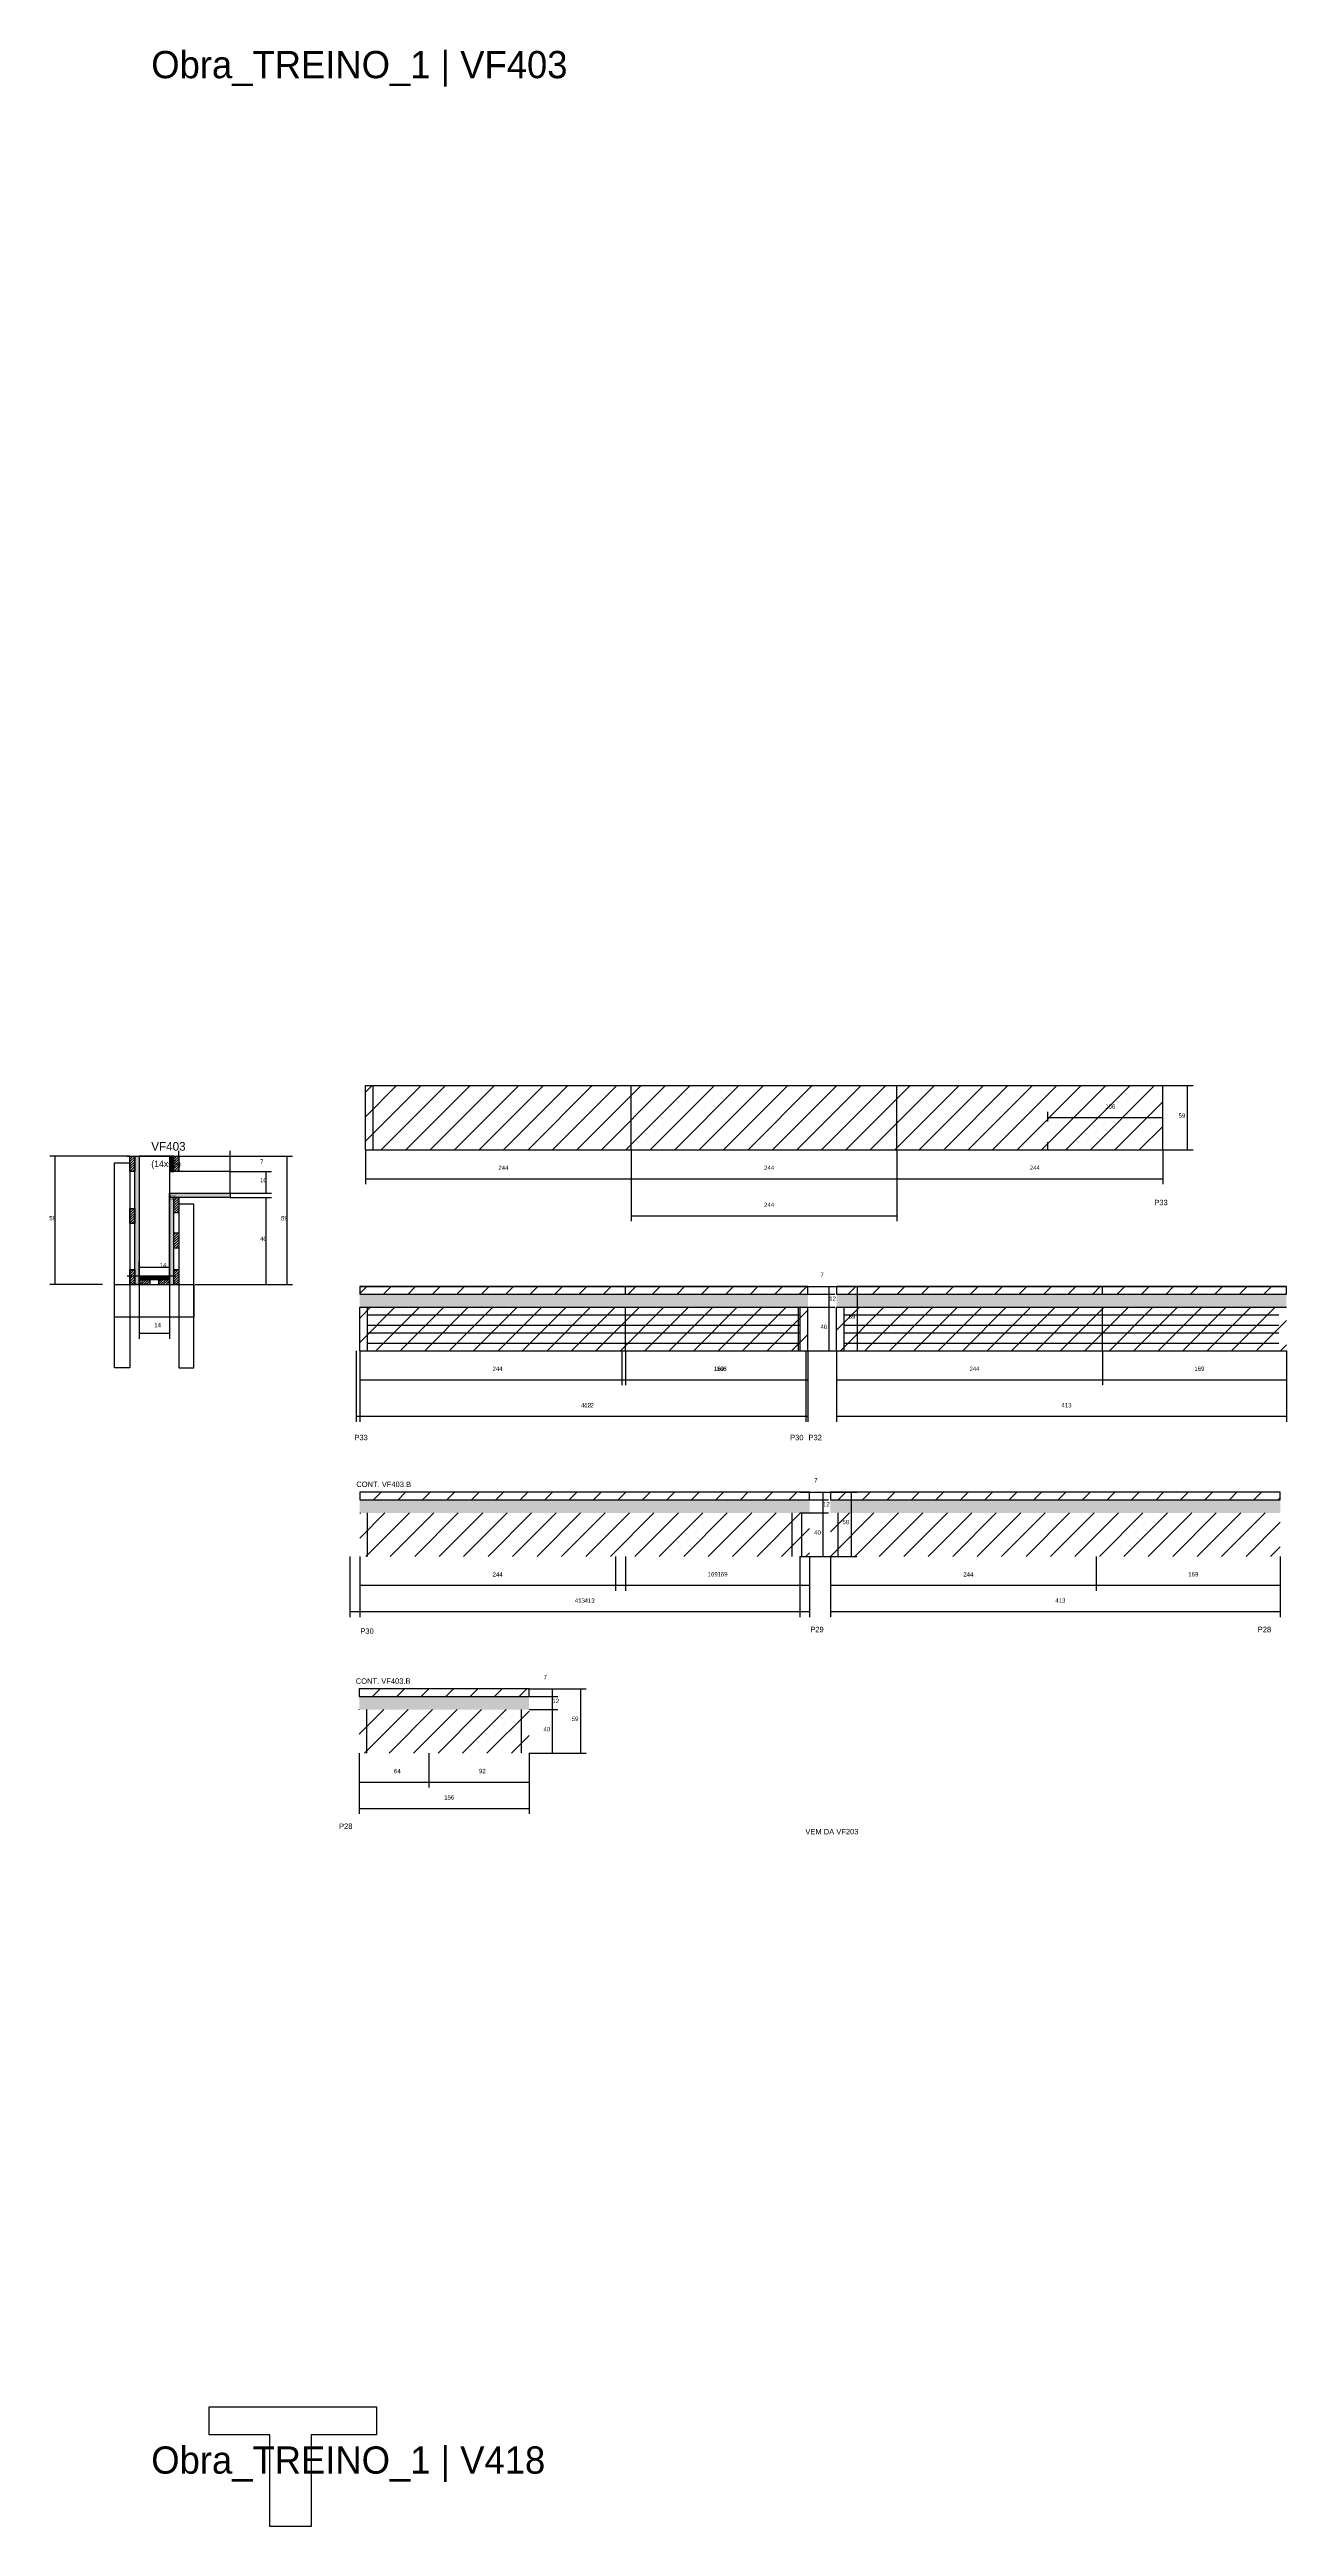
# Model space of a CAD drawing. Header units: metres. Extents: x -2848 to 22762, y -49062 to 1016.
# Drawn here: x 11107 to 12242, y -7858 to -5584 of the extents above; entities that cross this region are included whole.
import ezdxf

# ---------------------------------------------------------------- set-up
doc = ezdxf.new("R2010")
doc.units = ezdxf.units.M
for name, color, linetype in [('CONCRETO', 251, 'Continuous'), ('COTA', 4, 'Continuous'), ('Cota Seção (2x)', 4, 'Continuous'), ('Hachura', 253, 'Continuous'), ('LABEL_ID', 3, 'Continuous'), ('Madeira', 126, 'Continuous'), ('NOMENCLATURA', 7, 'Continuous'), ('Painéis', 200, 'Continuous'), ('REAPROVEITAMENTO', 251, 'Continuous'), ('SARR_2.2x7', 40, 'Continuous'), ('SARR_3.5x7', 81, 'Continuous'), ('Texto Seção', 7, 'Continuous')]:
    doc.layers.add(name, color=color, linetype=linetype)

msp = doc.modelspace()

# ---------------------------------------------------------------- hatches: boundary and pattern name
at = {"layer": 'COTA'}
h = msp.add_hatch(dxfattribs=at)
h.set_pattern_fill('AR-CONC', scale=0.03)
h.paths.add_polyline_path([(11802.9, -6726.8), (11391.4, -6726.8), (11391.4, -6726.8), (11391.4, -6738.8), (11391.4, -6738.8), (11802.9, -6738.8), (11802.9, -6738.8), (11802.9, -6726.8)])
h = msp.add_hatch(dxfattribs=at)
h.set_pattern_fill('AR-CONC', scale=0.03)
h.paths.add_polyline_path([(12242.3, -6726.8), (11829.3, -6726.8), (11829.3, -6726.8), (11829.3, -6738.8), (11829.3, -6738.8), (12242.3, -6738.8), (12242.3, -6738.8), (12242.3, -6726.8)])
h = msp.add_hatch(dxfattribs=at)
h.set_pattern_fill('AR-CONC', scale=0.03)
h.paths.add_polyline_path([(11804.4, -6927.6), (11804.4, -6915.6), (11804.4, -6915.6), (11391.4, -6915.6), (11391.4, -6915.6), (11391.4, -6927.6), (11391.4, -6927.6), (11804.4, -6927.6)])
h = msp.add_hatch(dxfattribs=at)
h.set_pattern_fill('AR-CONC', scale=0.03)
h.paths.add_polyline_path([(12236.6, -6927.6), (12236.6, -6915.6), (12236.6, -6915.6), (11823.6, -6915.6), (11823.6, -6915.6), (11823.6, -6927.6), (11823.6, -6927.6), (12236.6, -6927.6)])
h = msp.add_hatch(dxfattribs=at)
h.set_pattern_fill('AR-CONC', scale=0.03)
h.paths.add_polyline_path([(11546.9, -7108.3), (11546.9, -7096.3), (11546.9, -7096.3), (11390.9, -7096.3), (11390.9, -7096.3), (11390.9, -7108.3), (11390.9, -7108.3), (11546.9, -7108.3)])
at = {"layer": 'Hachura'}
h = msp.add_hatch(dxfattribs=at)
h.set_pattern_fill('ANSI31', scale=0.5)
h.paths.add_polyline_path([(11184.8, -6614), (11180.4, -6614), (11180.4, -6614), (11180.4, -6600), (11180.4, -6600), (11184.8, -6600), (11184.8, -6600), (11184.8, -6614)])
h = msp.add_hatch(color=8, dxfattribs=at)
h.dxf.hatch_style = 1
h.paths.add_polyline_path([(11184.8, -6600), (11188.8, -6600), (11188.8, -6600), (11188.8, -6718), (11188.8, -6718), (11184.8, -6718), (11184.8, -6718), (11184.8, -6600)])
h = msp.add_hatch(color=8, dxfattribs=at)
h.dxf.hatch_style = 1
h.paths.add_polyline_path([(11220.8, -6600), (11217.2, -6600), (11217.2, -6600), (11217.2, -6614), (11217.2, -6614), (11220.8, -6614), (11220.8, -6614), (11220.8, -6600)])
h = msp.add_hatch(dxfattribs=at)
h.set_pattern_fill('ANSI31', scale=0.5)
h.paths.add_polyline_path([(11225.2, -6614), (11220.8, -6614), (11220.8, -6614), (11220.8, -6600), (11220.8, -6600), (11225.2, -6600), (11225.2, -6600), (11225.2, -6614)])
h = msp.add_hatch(color=8, dxfattribs=at)
h.dxf.hatch_style = 1
h.paths.add_polyline_path([(11216.8, -6638), (11216.8, -6634), (11216.8, -6634), (11272.4, -6634), (11272.4, -6634), (11272.4, -6638), (11272.4, -6638), (11216.8, -6638)])
h = msp.add_hatch(color=8, dxfattribs=at)
h.dxf.hatch_style = 1
h.paths.add_polyline_path([(11216.8, -6638), (11220.8, -6638), (11220.8, -6638), (11220.8, -6718), (11220.8, -6718), (11216.8, -6718), (11216.8, -6718), (11216.8, -6638)])
h = msp.add_hatch(dxfattribs=at)
h.set_pattern_fill('ANSI31', scale=0.5)
h.paths.add_polyline_path([(11225.2, -6652), (11220.8, -6652), (11220.8, -6652), (11220.8, -6638), (11220.8, -6638), (11225.2, -6638), (11225.2, -6638), (11225.2, -6652)])
h = msp.add_hatch(dxfattribs=at)
h.set_pattern_fill('ANSI31', scale=0.5)
h.paths.add_polyline_path([(11184.8, -6662), (11180.4, -6662), (11180.4, -6662), (11180.4, -6648), (11180.4, -6648), (11184.8, -6648), (11184.8, -6648), (11184.8, -6662)])
h = msp.add_hatch(dxfattribs=at)
h.set_pattern_fill('ANSI31', scale=0.5)
h.paths.add_polyline_path([(11225.2, -6684.5), (11220.8, -6684.5), (11220.8, -6684.5), (11220.8, -6670.5), (11220.8, -6670.5), (11225.2, -6670.5), (11225.2, -6670.5), (11225.2, -6684.5)])
h = msp.add_hatch(dxfattribs=at)
h.set_pattern_fill('ANSI31', scale=0.5)
h.paths.add_polyline_path([(11184.8, -6718), (11180.4, -6718), (11180.4, -6718), (11180.4, -6704), (11180.4, -6704), (11184.8, -6704), (11184.8, -6704), (11184.8, -6718)])
h = msp.add_hatch(color=8, dxfattribs=at)
h.dxf.hatch_style = 1
h.paths.add_polyline_path([(11188.8, -6713.6), (11188.8, -6710), (11188.8, -6710), (11216.8, -6710), (11216.8, -6710), (11216.8, -6713.6), (11216.8, -6713.6), (11188.8, -6713.6)])
h = msp.add_hatch(dxfattribs=at)
h.set_pattern_fill('ANSI31', scale=0.5)
h.paths.add_polyline_path([(11225.2, -6718), (11220.8, -6718), (11220.8, -6718), (11220.8, -6704), (11220.8, -6704), (11225.2, -6704), (11225.2, -6704), (11225.2, -6718)])
h = msp.add_hatch(dxfattribs=at)
h.set_pattern_fill('ANSI31', scale=0.5)
h.paths.add_polyline_path([(11188.8, -6718), (11188.8, -6713.6), (11188.8, -6713.6), (11198.8, -6713.6), (11198.8, -6713.6), (11198.8, -6718), (11198.8, -6718), (11188.8, -6718)])
h = msp.add_hatch(dxfattribs=at)
h.set_pattern_fill('ANSI31', scale=0.5)
h.paths.add_polyline_path([(11216.8, -6718), (11216.8, -6713.6), (11216.8, -6713.6), (11206.8, -6713.6), (11206.8, -6713.6), (11206.8, -6718), (11206.8, -6718), (11216.8, -6718)])
at = {"layer": 'REAPROVEITAMENTO'}
h = msp.add_hatch(dxfattribs=at)
h.set_pattern_fill('ANSI31', scale=5)
h.paths.add_polyline_path([(12128.7, -6594.2), (12128.7, -6535.2), (12128.7, -6535.2), (11396.7, -6535.2), (11396.7, -6535.2), (11396.7, -6594.2), (11396.7, -6594.2), (12128.7, -6594.2)])
h = msp.add_hatch(dxfattribs=at)
h.set_pattern_fill('ANSI31', scale=5)
h.paths.add_polyline_path([(11802.9, -6726.8), (11802.9, -6719.8), (11802.9, -6719.8), (11391.4, -6719.8), (11391.4, -6719.8), (11391.4, -6726.8), (11391.4, -6726.8), (11802.9, -6726.8)])
h = msp.add_hatch(dxfattribs=at)
h.set_pattern_fill('ANSI31', scale=5)
h.paths.add_polyline_path([(12242.3, -6726.8), (12242.3, -6719.8), (12242.3, -6719.8), (11829.3, -6719.8), (11829.3, -6719.8), (11829.3, -6726.8), (11829.3, -6726.8), (12242.3, -6726.8)])
h = msp.add_hatch(dxfattribs=at)
h.set_pattern_fill('ANSI31', scale=5)
h.paths.add_polyline_path([(11802.9, -6778.8), (11802.9, -6738.8), (11802.9, -6738.8), (11391.4, -6738.8), (11391.4, -6738.8), (11391.4, -6778.8), (11391.4, -6778.8), (11802.9, -6778.8)])
h = msp.add_hatch(dxfattribs=at)
h.set_pattern_fill('ANSI31', scale=5)
h.paths.add_polyline_path([(12242.3, -6778.8), (12242.3, -6738.8), (12242.3, -6738.8), (11829.3, -6738.8), (11829.3, -6738.8), (11829.3, -6778.8), (11829.3, -6778.8), (12242.3, -6778.8)])
h = msp.add_hatch(dxfattribs=at)
h.set_pattern_fill('ANSI31', scale=5)
h.paths.add_polyline_path([(11804.4, -6915.6), (11804.4, -6908.6), (11804.4, -6908.6), (11391.4, -6908.6), (11391.4, -6908.6), (11391.4, -6915.6), (11391.4, -6915.6), (11804.4, -6915.6)])
h = msp.add_hatch(dxfattribs=at)
h.set_pattern_fill('ANSI31', scale=5)
h.paths.add_polyline_path([(12236.6, -6915.6), (12236.6, -6908.6), (12236.6, -6908.6), (11823.6, -6908.6), (11823.6, -6908.6), (11823.6, -6915.6), (11823.6, -6915.6), (12236.6, -6915.6)])
h = msp.add_hatch(dxfattribs=at)
h.set_pattern_fill('ANSI31', scale=5)
h.paths.add_polyline_path([(11804.4, -6967.6), (11804.4, -6927.6), (11804.4, -6927.6), (11391.4, -6927.6), (11391.4, -6927.6), (11391.4, -6967.6), (11391.4, -6967.6), (11804.4, -6967.6)])
h = msp.add_hatch(dxfattribs=at)
h.set_pattern_fill('ANSI31', scale=5)
h.paths.add_polyline_path([(12236.6, -6967.6), (12236.6, -6927.6), (12236.6, -6927.6), (11823.6, -6927.6), (11823.6, -6927.6), (11823.6, -6967.6), (11823.6, -6967.6), (12236.6, -6967.6)])
h = msp.add_hatch(dxfattribs=at)
h.set_pattern_fill('ANSI31', scale=5)
h.paths.add_polyline_path([(11546.9, -7096.3), (11546.9, -7089.3), (11546.9, -7089.3), (11390.9, -7089.3), (11390.9, -7089.3), (11390.9, -7096.3), (11390.9, -7096.3), (11546.9, -7096.3)])
h = msp.add_hatch(dxfattribs=at)
h.set_pattern_fill('ANSI31', scale=5)
h.paths.add_polyline_path([(11546.9, -7148.3), (11546.9, -7108.3), (11546.9, -7108.3), (11390.9, -7108.3), (11390.9, -7108.3), (11390.9, -7148.3), (11390.9, -7148.3), (11546.9, -7148.3)])

# ---------------------------------------------------------------- linework, layer by layer
at = {"layer": 'CONCRETO'}
for points in [[(11272.4, -6634), (11272.4, -6614), (11217.2, -6614), (11217.2, -6600), (11188.8, -6600), (11188.8, -6710), (11216.8, -6710), (11216.8, -6634)], [(11253.2, -7774.5), (11253.2, -7748.5), (11406.8, -7748.5), (11406.8, -7774.5), (11346.8, -7774.5), (11346.8, -7858.5), (11308.8, -7858.5), (11308.8, -7774.5)]]:
    msp.add_lwpolyline(points, close=True, dxfattribs=at)
at = {"layer": 'COTA'}
for p, q in [((12128.7, -6535.2), (12156.5, -6535.2)), ((12151.5, -6594.2), (12151.5, -6535.2)), ((12023.2, -6564.7), (12023.2, -6559.4)), ((12023.2, -6564.4), (12128.7, -6564.4)), ((12128.7, -6564.7), (12128.7, -6559.4)), ((11225.2, -6600), (11225.2, -6595)), ((11272.4, -6614), (11272.4, -6595)), ((11396.7, -6594.2), (11396.7, -6625.7)), ((11640.7, -6594.2), (11640.7, -6625.7)), ((11640.7, -6594.2), (11640.7, -6625.7)), ((11640.7, -6594.2), (11640.7, -6659.8)), ((11884.7, -6594.2), (11884.7, -6625.7)), ((11884.7, -6594.2), (11884.7, -6659.8)), ((11884.7, -6594.2), (11884.7, -6625.7)), ((12128.7, -6594.2), (12156.5, -6594.2)), ((12128.7, -6594.2), (12128.7, -6625.7)), ((11180.4, -6600), (11106.9, -6600)), ((11111.9, -6718), (11111.9, -6600)), ((11225.2, -6600), (11329.7, -6600)), ((11225.2, -6600), (11272.4, -6600)), ((11272.4, -6614), (11310.4, -6614)), ((11305.4, -6634), (11305.4, -6614)), ((11324.7, -6718), (11324.7, -6600)), ((11272.4, -6634), (11310.4, -6634)), ((11272.4, -6638), (11310.4, -6638)), ((11305.4, -6718), (11305.4, -6638)), ((11396.7, -6620.7), (11640.7, -6620.7)), ((11640.7, -6620.7), (11884.7, -6620.7)), ((11884.7, -6620.7), (12128.7, -6620.7)), ((11640.7, -6654.8), (11884.7, -6654.8)), ((11155.2, -6718), (11106.9, -6718)), ((11188.8, -6718), (11188.8, -6767.7)), ((11216.8, -6718), (11216.8, -6767.7)), ((11240.4, -6718), (11329.7, -6718)), ((11240.4, -6718), (11310.4, -6718)), ((11801.1, -6719.8), (11827.5, -6719.8)), ((11801.1, -6719.8), (11853.5, -6719.8)), ((11801.1, -6726.8), (11827.5, -6726.8)), ((11801.1, -6726.8), (11827.5, -6726.8)), ((11822.5, -6726.8), (11822.5, -6719.8)), ((11822.5, -6738.8), (11822.5, -6726.8)), ((11848.5, -6778.8), (11848.5, -6719.8)), ((11801.1, -6738.8), (11827.5, -6738.8)), ((11801.1, -6738.8), (11827.5, -6738.8)), ((11822.5, -6778.8), (11822.5, -6738.8)), ((11188.8, -6762.7), (11216.8, -6762.7)), ((11388.1, -6778.8), (11388.1, -6843.9)), ((11391.4, -6778.8), (11391.4, -6810.4)), ((11391.4, -6778.8), (11391.4, -6843.9)), ((11632.1, -6778.8), (11632.1, -6810.4)), ((11635.4, -6778.8), (11635.4, -6810.4)), ((11635.4, -6778.8), (11635.4, -6810.4)), ((11801.1, -6778.8), (11827.5, -6778.8)), ((11801.1, -6778.8), (11853.5, -6778.8)), ((11801.1, -6778.8), (11801.1, -6810.4)), ((11801.1, -6778.8), (11801.1, -6843.9)), ((11802.9, -6778.8), (11802.9, -6810.4)), ((11802.9, -6778.8), (11802.9, -6843.9)), ((11829.3, -6778.8), (11829.3, -6810.4)), ((11829.3, -6778.8), (11829.3, -6843.9)), ((12073.3, -6778.8), (12073.3, -6810.4)), ((12073.3, -6778.8), (12073.3, -6810.4)), ((12242.3, -6778.8), (12242.3, -6810.4)), ((12242.3, -6778.8), (12242.3, -6843.9)), ((11391.4, -6805.4), (11635.4, -6805.4)), ((11632.1, -6805.4), (11801.1, -6805.4)), ((11635.4, -6805.4), (11802.9, -6805.4)), ((11829.3, -6805.4), (12073.3, -6805.4)), ((12073.3, -6805.4), (12242.3, -6805.4)), ((11388.1, -6838.9), (11801.1, -6838.9)), ((11391.4, -6838.9), (11802.9, -6838.9)), ((11829.3, -6838.9), (12242.3, -6838.9)), ((11795.4, -6908.6), (11821.8, -6908.6)), ((11795.4, -6908.6), (11847.8, -6908.6)), ((11816.8, -6915.6), (11816.8, -6908.6)), ((11842.8, -6967.6), (11842.8, -6908.6)), ((11795.4, -6915.6), (11821.8, -6915.6)), ((11795.4, -6915.6), (11821.8, -6915.6)), ((11795.4, -6927.6), (11821.8, -6927.6)), ((11795.4, -6927.6), (11821.8, -6927.6)), ((11816.8, -6927.6), (11816.8, -6915.6)), ((11816.8, -6967.6), (11816.8, -6927.6)), ((11382.4, -6967.6), (11382.4, -7023.3)), ((11391.4, -6967.6), (11391.4, -6999.1)), ((11391.4, -6967.6), (11391.4, -7023.3)), ((11626.4, -6967.6), (11626.4, -6999.1)), ((11635.4, -6967.6), (11635.4, -6999.1)), ((11635.4, -6967.6), (11635.4, -6999.1)), ((11795.4, -6967.6), (11795.4, -6999.1)), ((11795.4, -6967.6), (11795.4, -7023.3)), ((11795.4, -6967.6), (11821.8, -6967.6)), ((11795.4, -6967.6), (11847.8, -6967.6)), ((11804.4, -6967.6), (11804.4, -6999.1)), ((11804.4, -6967.6), (11804.4, -7023.3)), ((11823.6, -6967.6), (11823.6, -6999.1)), ((11823.6, -6967.6), (11823.6, -7023.3)), ((12067.6, -6967.6), (12067.6, -6999.1)), ((12067.6, -6967.6), (12067.6, -6999.1)), ((12236.6, -6967.6), (12236.6, -6999.1)), ((12236.6, -6967.6), (12236.6, -7023.3)), ((11391.4, -6994.1), (11635.4, -6994.1)), ((11626.4, -6994.1), (11795.4, -6994.1)), ((11635.4, -6994.1), (11804.4, -6994.1)), ((11823.6, -6994.1), (12067.6, -6994.1)), ((12067.6, -6994.1), (12236.6, -6994.1)), ((11382.4, -7018.3), (11795.4, -7018.3)), ((11391.4, -7018.3), (11804.4, -7018.3)), ((11823.6, -7018.3), (12236.6, -7018.3)), ((11546.9, -7089.3), (11573.3, -7089.3)), ((11546.9, -7089.3), (11599.3, -7089.3)), ((11546.9, -7096.3), (11573.3, -7096.3)), ((11546.9, -7096.3), (11573.3, -7096.3)), ((11568.3, -7096.3), (11568.3, -7089.3)), ((11568.3, -7108.3), (11568.3, -7096.3)), ((11594.3, -7148.3), (11594.3, -7089.3)), ((11546.9, -7108.3), (11573.3, -7108.3)), ((11546.9, -7108.3), (11573.3, -7108.3)), ((11568.3, -7148.3), (11568.3, -7108.3)), ((11390.9, -7148.3), (11390.9, -7179.8)), ((11390.9, -7148.3), (11390.9, -7204)), ((11454.9, -7148.3), (11454.9, -7179.8)), ((11454.9, -7148.3), (11454.9, -7179.8)), ((11546.9, -7148.3), (11546.9, -7179.8)), ((11546.9, -7148.3), (11546.9, -7204)), ((11546.9, -7148.3), (11573.3, -7148.3)), ((11546.9, -7148.3), (11599.3, -7148.3)), ((11390.9, -7174.8), (11454.9, -7174.8)), ((11454.9, -7174.8), (11546.9, -7174.8)), ((11390.9, -7199), (11546.9, -7199))]:
    msp.add_line(p, q, dxfattribs=at)
at = {"layer": 'Cota Seção (2x)'}
for p, q in [((11177.8, -6600), (11222.2, -6600)), ((11217.2, -6710), (11217.2, -6600)), ((11177.8, -6710), (11222.2, -6710)), ((11188.8, -6718), (11188.8, -6697)), ((11188.8, -6702), (11216.8, -6702)), ((11216.8, -6718), (11216.8, -6697))]:
    msp.add_line(p, q, dxfattribs=at)
at = {"layer": 'Madeira'}
for points in [[(11184.8, -6614), (11180.4, -6614), (11180.4, -6600), (11184.8, -6600)], [(11225.2, -6614), (11220.8, -6614), (11220.8, -6600), (11225.2, -6600)], [(11225.2, -6652), (11220.8, -6652), (11220.8, -6638), (11225.2, -6638)], [(11184.8, -6662), (11180.4, -6662), (11180.4, -6648), (11184.8, -6648)], [(11225.2, -6684.5), (11220.8, -6684.5), (11220.8, -6670.5), (11225.2, -6670.5)], [(11184.8, -6718), (11180.4, -6718), (11180.4, -6704), (11184.8, -6704)], [(11225.2, -6718), (11220.8, -6718), (11220.8, -6704), (11225.2, -6704)], [(11188.8, -6718), (11188.8, -6713.6), (11198.8, -6713.6), (11198.8, -6718)], [(11216.8, -6718), (11216.8, -6713.6), (11206.8, -6713.6), (11206.8, -6718)]]:
    msp.add_lwpolyline(points, close=True, dxfattribs=at)
at = {"layer": 'Painéis'}
for p, q in [((11396.7, -6535.2), (12128.7, -6535.2)), ((11396.7, -6594.2), (11396.7, -6535.2)), ((11640.7, -6594.2), (11640.7, -6535.2)), ((11884.7, -6594.2), (11884.7, -6535.2)), ((12128.7, -6594.2), (12128.7, -6535.2)), ((11396.7, -6594.2), (12128.7, -6594.2)), ((11216.8, -6634), (11272.4, -6634)), ((11188.8, -6710), (11216.8, -6710)), ((11391.4, -6719.8), (11802.9, -6719.8)), ((11391.4, -6726.8), (11802.9, -6726.8)), ((11635.4, -6726.8), (11635.4, -6719.8)), ((11802.9, -6726.8), (11802.9, -6719.8)), ((11829.3, -6719.8), (12242.3, -6719.8)), ((11829.3, -6726.8), (12242.3, -6726.8)), ((12073.3, -6726.8), (12073.3, -6719.8)), ((11391.4, -6738.8), (11802.9, -6738.8)), ((11391.4, -6778.8), (11391.4, -6738.8)), ((11635.4, -6778.8), (11635.4, -6738.8)), ((11802.9, -6778.8), (11802.9, -6738.8)), ((11829.3, -6738.8), (12242.3, -6738.8)), ((11829.3, -6778.8), (11829.3, -6738.8)), ((12073.3, -6778.8), (12073.3, -6738.8)), ((11391.4, -6778.8), (11802.9, -6778.8)), ((11829.3, -6778.8), (12242.3, -6778.8))]:
    msp.add_line(p, q, dxfattribs=at)
for points in [[(11184.8, -6600), (11188.8, -6600), (11188.8, -6718), (11184.8, -6718)], [(11220.8, -6600), (11217.2, -6600), (11217.2, -6614), (11220.8, -6614)], [(11216.8, -6638), (11216.8, -6634), (11272.4, -6634), (11272.4, -6638)], [(11220.8, -6638), (11216.8, -6638), (11216.8, -6718), (11220.8, -6718)], [(11188.8, -6713.6), (11188.8, -6710), (11216.8, -6710), (11216.8, -6713.6)], [(11391.4, -6726.8), (11802.9, -6726.8), (11802.9, -6719.8), (11391.4, -6719.8)], [(11829.3, -6726.8), (12242.3, -6726.8), (12242.3, -6719.8), (11829.3, -6719.8)], [(11391.4, -6915.6), (11804.4, -6915.6), (11804.4, -6908.6), (11391.4, -6908.6)], [(11823.6, -6915.6), (12236.6, -6915.6), (12236.6, -6908.6), (11823.6, -6908.6)], [(11390.9, -7096.3), (11546.9, -7096.3), (11546.9, -7089.3), (11390.9, -7089.3)]]:
    msp.add_lwpolyline(points, close=True, dxfattribs=at)
at = {"layer": 'SARR_2.2x7'}
for p, q in [((11403.7, -6594.2), (11403.7, -6535.2)), ((12023.2, -6568.2), (12023.2, -6561.2)), ((12023.2, -6594.2), (12023.2, -6587.2)), ((11398.4, -6778.8), (11398.4, -6738.8)), ((11398.4, -6745.8), (11635.4, -6745.8)), ((11398.4, -6755.3), (11635.4, -6755.3)), ((11632.1, -6755.3), (11794.2, -6755.3)), ((11635.4, -6745.8), (11795.9, -6745.8)), ((11635.4, -6755.3), (11795.9, -6755.3)), ((11794.2, -6778.8), (11794.2, -6738.8)), ((11795.9, -6778.8), (11795.9, -6738.8)), ((11836.3, -6778.8), (11836.3, -6738.8)), ((11836.3, -6745.8), (12073.3, -6745.8)), ((11836.3, -6755.3), (12073.3, -6755.3)), ((12073.3, -6745.8), (12235.4, -6745.8)), ((12073.3, -6755.3), (12235.4, -6755.3)), ((11398.4, -6762.3), (11635.4, -6762.3)), ((11398.4, -6771.8), (11635.4, -6771.8)), ((11632.1, -6762.3), (11794.2, -6762.3)), ((11632.1, -6771.8), (11794.2, -6771.8)), ((11635.4, -6762.3), (11795.9, -6762.3)), ((11635.4, -6771.8), (11795.9, -6771.8)), ((11836.3, -6762.3), (12073.3, -6762.3)), ((11836.3, -6771.8), (12073.3, -6771.8)), ((12073.3, -6762.3), (12235.4, -6762.3)), ((12073.3, -6771.8), (12235.4, -6771.8)), ((11398.4, -6967.6), (11398.4, -6927.6)), ((11788.5, -6967.6), (11788.5, -6927.6)), ((11797.4, -6967.6), (11797.4, -6927.6)), ((11830.6, -6967.6), (11830.6, -6927.6)), ((11397.9, -7148.3), (11397.9, -7108.3)), ((11540, -7148.3), (11540, -7108.3))]:
    msp.add_line(p, q, dxfattribs=at)
at = {"layer": 'SARR_3.5x7'}
for points in [[(11166.4, -6606), (11180.4, -6606), (11180.4, -6794.4), (11166.4, -6794.4)], [(11239.2, -6644), (11225.2, -6644), (11225.2, -6794.4), (11239.2, -6794.4)], [(11166.4, -6718), (11239.2, -6718), (11239.2, -6748), (11166.4, -6748)]]:
    msp.add_lwpolyline(points, close=True, dxfattribs=at)

# ---------------------------------------------------------------- texts
at = {"layer": 'COTA'}
for s, p in [('106', (12076, -6556.3)), ('59', (12143.3, -6564.7)), ('7', (11299.9, -6607)), ('244', (11518.7, -6612.7)), ('244', (11762.7, -6612.7)), ('244', (12006.7, -6612.7)), ('10', (11299.9, -6624)), ('59', (11106.4, -6659)), ('59', (11319.2, -6659)), ('244', (11762.7, -6646.7)), ('40', (11299.9, -6678)), ('7', (11814.4, -6711)), ('12', (11822.5, -6732.8)), ('14', (11202.8, -6757.2)), ('40', (11814.4, -6758.8)), ('59', (11840.3, -6749.3)), ('244', (11513.4, -6797.3)), ('169', (11716.6, -6797.2)), ('168', (11719.1, -6797.3)), ('244', (11951.3, -6797.3)), ('169', (12157.8, -6797.2)), ('413', (11594.6, -6830.7)), ('412', (11597.1, -6830.8)), ('413', (12035.8, -6830.7)), ('7', (11808.7, -6899.7)), ('12', (11816.8, -6921.6)), ('59', (11834.6, -6938.1)), ('40', (11808.7, -6947.6)), ('244', (11513.4, -6986.1)), ('169', (11710.9, -6986)), ('169', (11719.9, -6986)), ('244', (11945.6, -6986.1)), ('169', (12152.1, -6986)), ('413', (11588.9, -7010.1)), ('413', (11597.9, -7010.1)), ('413', (12030.1, -7010.1)), ('7', (11560.2, -7080.4)), ('12', (11568.3, -7102.3)), ('59', (11586.1, -7118.8)), ('40', (11560.2, -7128.3)), ('64', (11422.9, -7166.7)), ('92', (11500.9, -7166.7)), ('156', (11468.9, -7190.9))]:
    msp.add_text(s, height=4, dxfattribs=at).set_placement(p)
at = {"layer": 'Cota Seção (2x)'}
for s, p in [('55', (11217.2, -6640)), ('14', (11207.8, -6702))]:
    msp.add_text(s, height=4, dxfattribs=at).set_placement(p)
at = {"layer": 'LABEL_ID'}
for s, p in [('Obra_TREINO_1 | VF403', (11200, -5610)), ('Obra_TREINO_1 | V418', (11200, -7810))]:
    msp.add_text(s, height=25, dxfattribs=at).set_placement(p)
at = {"layer": 'NOMENCLATURA'}
for s, p in [('P33', (12121, -6645.1)), ('P33', (11386.5, -6860.9)), ('P30', (11786.6, -6860.9)), ('P32', (11803.5, -6860.9)), ('P30', (11392, -7038.7)), ('P29', (11805.1, -7037.2)), ('P28', (12216, -7037.2)), ('P28', (11372.4, -7217.9))]:
    msp.add_text(s, height=5, dxfattribs=at).set_placement(p)
at = {"layer": 'Texto Seção'}
for s, height, p in [('VF403', 8, (11200, -6595)), ('(14x55)', 6, (11200, -6610)), ('CONT. VF403.B', 5, (11388.3, -6903.9)), ('CONT. VF403.B', 5, (11387.8, -7084.6)), ('VEM DA VF203', 5, (11800.6, -7222.9))]:
    msp.add_text(s, height=height, dxfattribs=at).set_placement(p)

doc.saveas('drawing.dxf')
